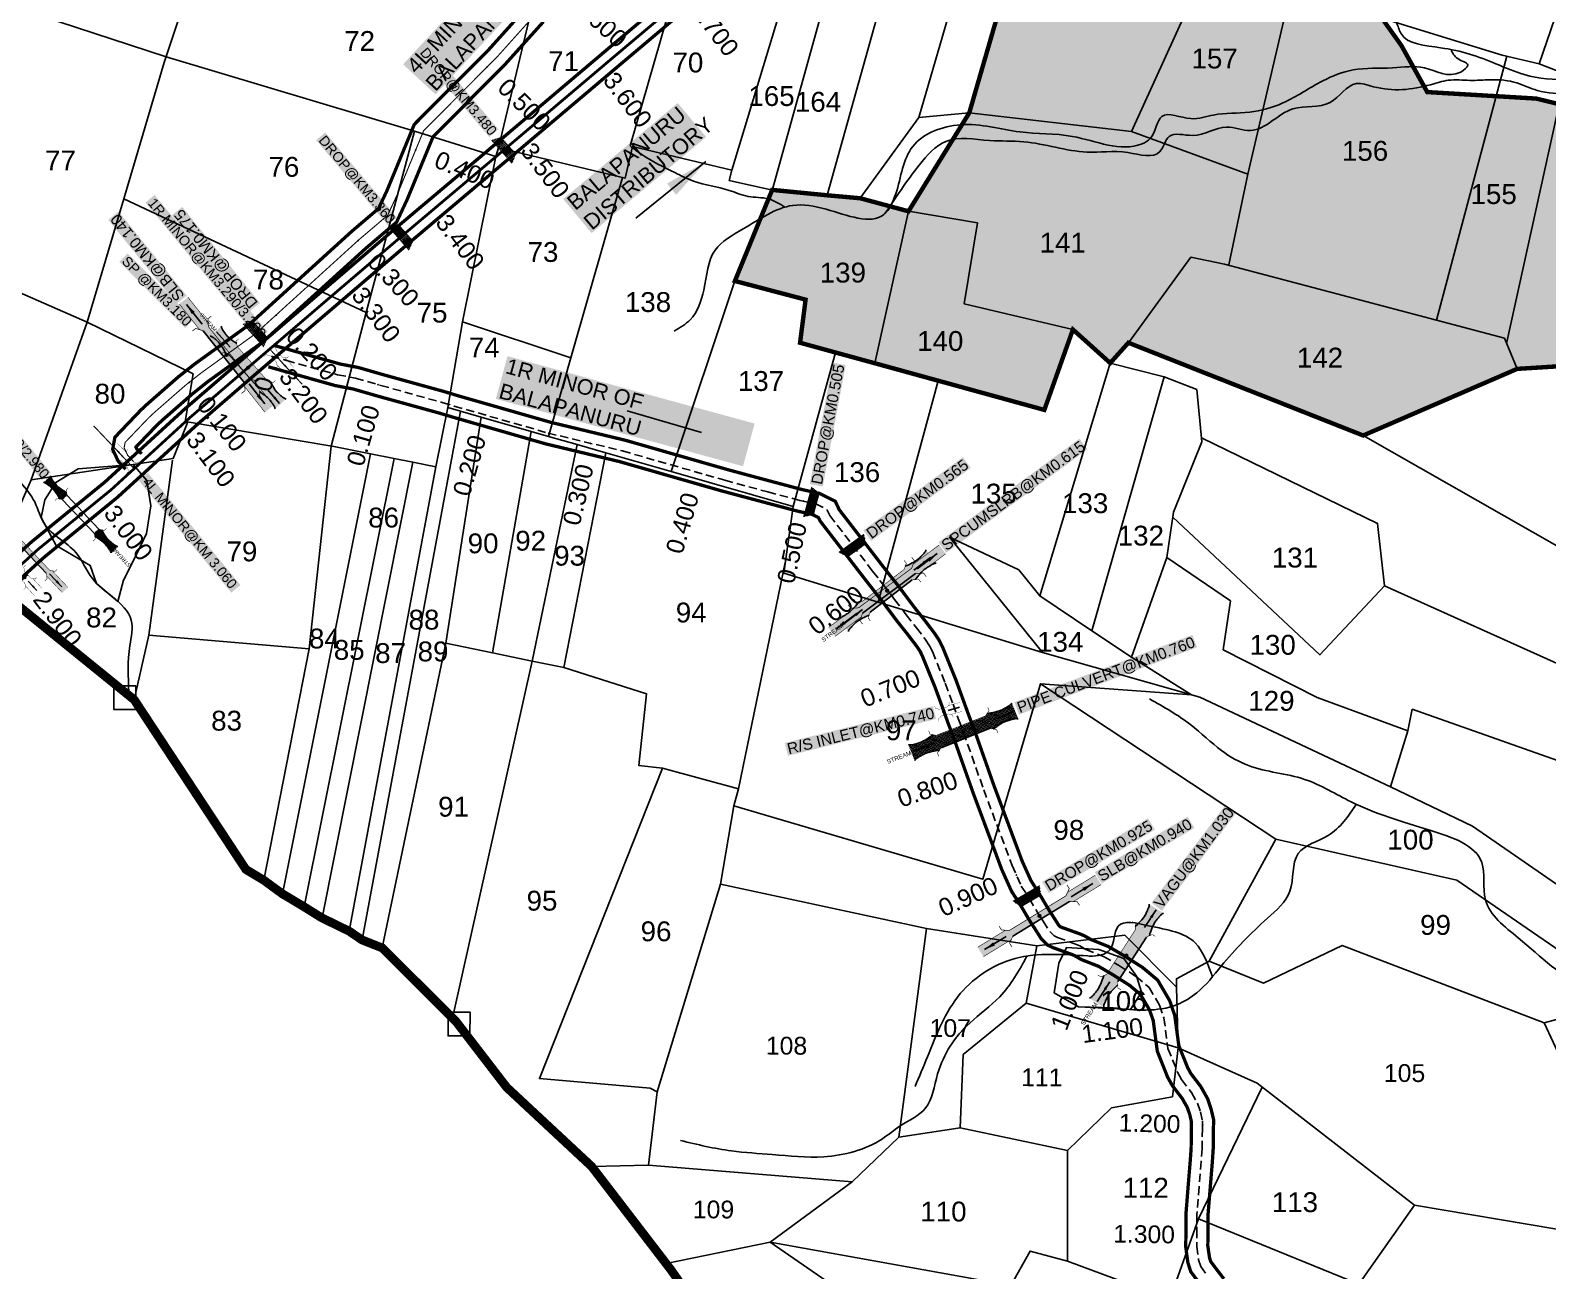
# Model space of a CAD drawing. Header units: inches. Extents: x 191726 to 254104, y 1600078 to 1621862.
# Drawn here: x 192415 to 193791, y 1612340 to 1613465 of the extents above; entities that cross this region are included whole.
import ezdxf
from ezdxf.enums import TextEntityAlignment as Align

# ---------------------------------------------------------------- set-up
doc = ezdxf.new("R2010")
doc.units = ezdxf.units.IN
doc.header["$LTSCALE"] = 15
doc.header["$MEASUREMENT"] = 0
doc.linetypes.add('ACAD_ISO02W100', pattern=[15, 12, -3])
doc.linetypes.add('HIDDEN2', pattern=[0.1875, 0.125, -0.0625])
for name, color, linetype in [('BOUNDRY STONES', 240, 'Continuous'), ('CANAL1', 7, 'Continuous'), ('CS', 134, 'Continuous'), ('CSMark', 72, 'Continuous'), ('PAPER SIZE', 5, 'Continuous'), ('PLOTS', 7, 'Continuous'), ('PLOTS NO', 7, 'Continuous'), ('STREAMS', 4, 'Continuous'), ('STRUCTURE', 5, 'Continuous'), ('text2', 7, 'Continuous'), ('VILLAGE BOUNDAY', 5, 'Continuous'), ('WUA-7', 3, 'Continuous')]:
    doc.layers.add(name, color=color, linetype=linetype)
doc.styles.get("Standard").update_dxf_attribs({"font": 'arial.ttf'})
doc.dimstyles.get("Standard").update_dxf_attribs({"dimtxt": 0.18, "dimasz": 0.18, "dimexe": 0.18, "dimexo": 0.0625, "dimgap": 0.09, "dimtad": 0, "dimtih": 1, "dimtoh": 1, "dimdec": 4, "dimzin": 0, "dimdsep": 46, "dimtxsty": 'Standard', "dimcen": 0.09, "dimadec": 0, "dimazin": 0, "dimtfac": 1, "dimtdec": 4, "dimtofl": 0, "dimtmove": 0, "dimatfit": 3, "dimfxl": 1, "dimtolj": 1, "dimtzin": 0, "dimarcsym": 0})

# ---------------------------------------------------------------- blocks, each defined once
blk = doc.blocks.new('DROP')
h = blk.add_hatch()
h.set_pattern_fill('ANSI31', color=1, scale=10, angle=45)
h.set_pattern_definition([(90, (-324.4107, -25.7687), (-1.25, 0), [])])
h.paths.add_polyline_path([(-9.9, -4.3), (-13.8, 4.1), (13.8, 4.1), (10.2, -4.3)])
at = {"layer": 'STRUCTURE', "color": 5, "const_width": 0.49}
blk.add_lwpolyline([(-9.9, -4.3), (-13.8, 4.1), (13.8, 4.1), (10.2, -4.3), (-9.9, -4.3)], dxfattribs=at)
at = {"layer": 'STRUCTURE', "color": 5}
blk.add_circle((0, 0), 1.33, dxfattribs=at)
blk = doc.blocks.new('OT')
at = {"layer": 'STRUCTURE', "color": 190}
for points, const_width in [([(769775.2, 1706601.8), (769775.2, 1706597.8), (769769.2, 1706593.8), (769761.8, 1706593.8), (769754.4, 1706593.8), (769748.4, 1706597.8), (769748.4, 1706601.8)], 0.5), ([(769751.4, 1706595.8), (769729.4, 1706595.8)], 0.5), ([(769751.4, 1706579), (769729.4, 1706579)], 0.5), ([(769748.4, 1706573), (769748.4, 1706577), (769754.4, 1706581), (769761.8, 1706581), (769761.8, 1706581), (769761.8, 1706581), (769769.2, 1706581), (769775.2, 1706577), (769775.2, 1706573)], 0.5), ([(769761.8, 1706593.8), (769761.8, 1706581)], 2.5)]:
    blk.add_lwpolyline(points, dxfattribs=dict(at, const_width=const_width))
at = {"layer": 'STRUCTURE', "color": 0}
blk.add_circle((769761.8, 1706587.4), 1.87, dxfattribs=at)
blk.add_leader([(769732.6, 1706587.4), (769753.8, 1706587.4)], dimstyle='Standard', override={"dimasz": 10, "dimgap": 0.09, "dimtad": 0}, dxfattribs=at)
blk = doc.blocks.new('SLB')
at = {"layer": 'STRUCTURE'}
h = blk.add_hatch(dxfattribs=at)
h.set_pattern_fill('DOTS', color=6, scale=20, angle=320.3722, style=0)
h.set_pattern_definition([(320.372247934, (-159.4327, -72.9564), (1.2786241598, 0.5641323054), [0, -1.25])])
h.paths.add_polyline_path([(769699.5, 1706871.1), (769699.5, 1706861.1), (769729.1, 1706861.1), (769732.1, 1706863.1), (769792.1, 1706863.1), (769795.1, 1706861.1), (769824.7, 1706861.1), (769824.7, 1706871.1), (769795.1, 1706871.1), (769792.1, 1706869.1), (769732.1, 1706869.1), (769729.1, 1706871.1)])
at = {"layer": 'STRUCTURE', "color": 6, "linetype": 'ACAD_ISO02W100', "ltscale": 0.5, "const_width": 0.5}
for points in [[(769699.5, 1706871.1), (769729.1, 1706871.1)], [(769795.1, 1706871.1), (769824.7, 1706871.1)], [(769699.5, 1706861.1), (769729.1, 1706861.1)], [(769795.1, 1706861.1), (769824.7, 1706861.1)]]:
    blk.add_lwpolyline(points, dxfattribs=at)
at = {"layer": 'STRUCTURE', "color": 6, "const_width": 0.628}
for points in [[(769726.1, 1706877.1), (769726.1, 1706873.1), (769732.1, 1706869.1), (769792.1, 1706869.1), (769798.1, 1706873.1), (769798.1, 1706877.1)], [(769726.1, 1706855.1), (769726.1, 1706859.1), (769732.1, 1706863.1), (769792.1, 1706863.1), (769798.1, 1706859.1), (769798.1, 1706855.1)]]:
    blk.add_lwpolyline(points, dxfattribs=at)
at = {"layer": 'STRUCTURE', "color": 6}
blk.add_lwpolyline([(769732.1, 1706863.1), (769792.1, 1706863.1)], dxfattribs=at)
blk.add_lwpolyline([(769732.1, 1706863.1), (769792.1, 1706863.1)], dxfattribs=at)
at = {"layer": 'STRUCTURE', "color": 0}
blk.add_circle((769762.1, 1706866.1), 1.24, dxfattribs=at)
for points in [[(769703.8, 1706866), (769726.7, 1706866)], [(769818.6, 1706865.8), (769795.7, 1706865.8)]]:
    blk.add_leader(points, dimstyle='Standard', override={"dimasz": 10, "dimgap": 0.09, "dimtad": 0}, dxfattribs=at)
blk = doc.blocks.new('UT')
at = {"layer": 'STRUCTURE'}
h = blk.add_hatch(dxfattribs=at)
h.set_pattern_fill('DASH', color=150, scale=8, angle=-39.6278, style=0)
h.set_pattern_definition([(320.372247933, (-4370.464, -6260.8811), (1.40800153113, 0.132407282), [1, -1])])
h.paths.add_polyline_path([(765163, 1700681.9), (765165.6, 1700680.6), (765167.2, 1700680.3), (765169.1, 1700680), (765172.4, 1700679.6), (765176.4, 1700679.3), (765179.5, 1700679.5), (765183.1, 1700679.9), (765187.7, 1700680.9), (765188.9, 1700681.2), (765193.1, 1700682.2), (765196.1, 1700680.2), (765196.1, 1700672.2), (765193.1, 1700670.2), (765190.5, 1700670.8), (765188.1, 1700671.3), (765185.5, 1700671.8), (765183.6, 1700672.1), (765181, 1700672.5), (765180.3, 1700672.5), (765178.5, 1700672.6), (765176.7, 1700672.6), (765174.6, 1700672.5), (765172.5, 1700672.3), (765170.4, 1700672), (765168.5, 1700671.7), (765166.1, 1700671.2), (765165, 1700670.8), (765163, 1700669.7)])
h.paths.add_polyline_path([(765259.1, 1700682.2), (765256.1, 1700680.2), (765256.1, 1700672.2), (765259.1, 1700670.2), (765261.9, 1700671), (765264.4, 1700671.6), (765266.4, 1700672), (765269.1, 1700672.5), (765272.7, 1700673), (765276.1, 1700673.1), (765278.6, 1700672.9), (765281.2, 1700672.7), (765283.9, 1700672.3), (765286.4, 1700671.9), (765288, 1700671.3), (765289.2, 1700670.6), (765289.1, 1700682.7), (765287.6, 1700681.8), (765285.7, 1700681.2), (765283, 1700680.7), (765281.2, 1700680.4), (765276.7, 1700679.9), (765272.7, 1700679.9), (765268.7, 1700680.3), (765264.8, 1700681), (765261.2, 1700681.7)])
at = {"layer": 'STRUCTURE', "color": 150, "const_width": 0.628}
for points in [[(765190.1, 1700688.2), (765190.1, 1700684.2), (765196.1, 1700680.2), (765256.1, 1700680.2), (765262.1, 1700684.2), (765262.1, 1700688.2)], [(765190.1, 1700664.2), (765190.1, 1700668.2), (765196.1, 1700672.2), (765256.1, 1700672.2), (765262.1, 1700668.2), (765262.1, 1700664.2)]]:
    blk.add_lwpolyline(points, dxfattribs=at)
at = {"layer": 'STRUCTURE', "color": 150}
for points in [[(765196.1, 1700680.2), (765256.1, 1700680.2)], [(765196.1, 1700672.2), (765256.1, 1700672.2)], [(765196.1, 1700672.2), (765256.1, 1700672.2)]]:
    blk.add_lwpolyline(points, dxfattribs=at)
at = {"layer": 'STRUCTURE', "color": 0}
blk.add_circle((765226.1, 1700676.2), 1.89, dxfattribs=at)
at = {"layer": 'STRUCTURE', "color": 150}
for points in [[(765163, 1700681.9), (765164.4, 1700681.1), (765167.9, 1700680.2), (765171.2, 1700679.8), (765176.1, 1700679.4), (765184.7, 1700680.3), (765193.1, 1700682.2)], [(765289.1, 1700682.7), (765287.8, 1700681.9), (765284.3, 1700680.9), (765280.9, 1700680.4), (765276.1, 1700679.8), (765267.4, 1700680.5), (765259.1, 1700682.2)], [(765163, 1700669.7), (765164.3, 1700670.6), (765167.8, 1700671.6), (765171.2, 1700672.1), (765176, 1700672.6), (765184.7, 1700672), (765193.1, 1700670.2)], [(765289.2, 1700670.6), (765287.8, 1700671.4), (765284.2, 1700672.3), (765280.9, 1700672.7), (765276.1, 1700673.1), (765267.4, 1700672.2), (765259.1, 1700670.2)]]:
    blk.add_spline(points, degree=3, dxfattribs=at)
at = {"layer": 'STRUCTURE', "color": 0}
blk.add_text('STREAM', height=5, dxfattribs=at).set_placement((765148.2, 1700675.8), align=Align.MIDDLE_CENTER)
for points in [[(765289.3, 1700676.7), (765265.4, 1700676.4)], [(765190.9, 1700676), (765164.2, 1700675.8)]]:
    blk.add_leader(points, dimstyle='Standard', override={"dimasz": 10, "dimgap": 0.09, "dimtad": 0}, dxfattribs=at)
blk = doc.blocks.new('SP')
at = {"layer": 'STRUCTURE'}
h = blk.add_hatch(dxfattribs=at)
h.set_pattern_fill('DASH', color=256, scale=8, style=0)
edge = h.paths.add_edge_path()
edge.add_spline(control_points=[(769825.7, 1706742.1), (769825.3, 1706741.8), (769823.8, 1706740.8), (769820.9, 1706740.3), (769817, 1706739.7), (769811.4, 1706738.9), (769804, 1706739.7), (769798.4, 1706741), (769795.6, 1706741.6)], knot_values=[0, 0, 0, 0, 1.613557, 5.24513, 8.624976, 13.470124, 22.190216, 30.746377, 30.746377, 30.746377, 30.746377], degree=3, periodic=0)
edge.add_line((769795.6, 1706741.6), (769792.6, 1706739.6))
edge.add_line((769792.6, 1706739.6), (769732.6, 1706739.6))
edge.add_line((769732.6, 1706739.6), (769729.6, 1706741.6))
edge.add_spline(control_points=[(769729.6, 1706741.6), (769726.9, 1706740.9), (769721.3, 1706739.5), (769713.9, 1706738.5), (769708.3, 1706739.1), (769704.4, 1706739.6), (769701.5, 1706740), (769700, 1706741), (769699.5, 1706741.3)], knot_values=[0, 0, 0, 0, 8.556161, 17.276253, 22.121402, 25.501247, 29.13282, 30.746377, 30.746377, 30.746377, 30.746377], degree=3, periodic=0)
edge.add_line((769699.5, 1706741.3), (769699.5, 1706722.1))
edge.add_spline(control_points=[(769699.5, 1706722.1), (769700, 1706722.4), (769701.4, 1706723.4), (769704.3, 1706724), (769708.2, 1706724.5), (769713.8, 1706725.3), (769721.2, 1706724.5), (769726.8, 1706723.3), (769729.6, 1706722.6)], knot_values=[0, 0, 0, 0, 1.613557, 5.24513, 8.624976, 13.470124, 22.190216, 30.746377, 30.746377, 30.746377, 30.746377], degree=3, periodic=0)
edge.add_line((769729.6, 1706722.6), (769732.6, 1706724.6))
edge.add_line((769732.6, 1706724.6), (769792.6, 1706724.6))
edge.add_line((769792.6, 1706724.6), (769795.6, 1706722.6))
edge.add_spline(control_points=[(769795.6, 1706722.6), (769798.4, 1706723.3), (769803.9, 1706724.8), (769811.3, 1706725.8), (769817, 1706725.1), (769820.9, 1706724.7), (769823.8, 1706724.2), (769825.2, 1706723.3), (769825.7, 1706723)], knot_values=[0, 0, 0, 0, 8.556161, 17.276253, 22.121402, 25.501247, 29.13282, 30.746377, 30.746377, 30.746377, 30.746377], degree=3, periodic=0)
edge.add_line((769825.7, 1706723), (769825.7, 1706742.1))
h.paths.add_polyline_path([(769764.2, 1706732.1, -1), (769761.1, 1706732.1, -1)], flags=0)
h.paths.add_polyline_path([(769761.1, 1706732.1, 1), (769764.2, 1706732.1, 1)], flags=16)
at = {"layer": 'STRUCTURE', "const_width": 0.628}
for points in [[(769726.6, 1706747.6), (769726.6, 1706743.6), (769732.6, 1706739.6), (769792.6, 1706739.6), (769798.6, 1706743.6), (769798.6, 1706747.6)], [(769726.6, 1706716.6), (769726.6, 1706720.6), (769732.6, 1706724.6), (769792.6, 1706724.6), (769798.6, 1706720.6), (769798.6, 1706716.6)]]:
    blk.add_lwpolyline(points, dxfattribs=at)
at = {"layer": 'STRUCTURE', "color": 3}
blk.add_lwpolyline([(769732.6, 1706724.6), (769792.6, 1706724.6)], dxfattribs=at)
blk.add_lwpolyline([(769732.6, 1706724.6), (769792.6, 1706724.6)], dxfattribs=at)
at = {"layer": 'STRUCTURE', "color": 0}
blk.add_circle((769762.6, 1706732.1), 1.55, dxfattribs=at)
at = {"layer": 'STRUCTURE'}
for points in [[(769699.5, 1706741.3), (769700.9, 1706740.5), (769704.4, 1706739.6), (769707.8, 1706739.2), (769712.6, 1706738.8), (769721.3, 1706739.7), (769729.6, 1706741.6)], [(769825.7, 1706742.1), (769824.3, 1706741.3), (769820.8, 1706740.3), (769817.5, 1706739.8), (769812.7, 1706739.2), (769804, 1706739.9), (769795.6, 1706741.6)], [(769699.5, 1706722.1), (769700.9, 1706723), (769704.4, 1706724), (769707.7, 1706724.5), (769712.5, 1706725), (769721.2, 1706724.4), (769729.6, 1706722.6)], [(769825.7, 1706723), (769824.3, 1706723.8), (769820.8, 1706724.7), (769817.4, 1706725.1), (769812.6, 1706725.5), (769803.9, 1706724.6), (769795.6, 1706722.6)]]:
    blk.add_spline(points, degree=3, dxfattribs=at)
at = {"layer": 'STRUCTURE', "color": 0}
blk.add_text('STREAM', height=5, dxfattribs=at).set_placement((769684.3, 1706732.1), align=Align.MIDDLE_CENTER)
for points in [[(769727.4, 1706732.1), (769700.8, 1706732.1)], [(769824.4, 1706732.1), (769800.5, 1706732.1)]]:
    blk.add_leader(points, dimstyle='Standard', override={"dimasz": 10, "dimgap": 0.09, "dimtad": 0}, dxfattribs=at)

msp = doc.modelspace()

# ---------------------------------------------------------------- hatches: boundary and pattern name
at = {"layer": 'PLOTS NO', "true_color": 0xf7abae}
h = msp.add_hatch(dxfattribs=at)
h.set_pattern_fill('ANSI31', color=241)
h.set_pattern_definition([(45, (0, 0), (-0.088388347648, 0.088388347648), [])])
h.paths.add_polyline_path([(194317.7, 1612103.9), (194237.6, 1612087.8), (194221.4, 1612349.1), (194207.3, 1612350.6), (194093.4, 1612362.9), (194086.2, 1612387.2), (194018.8, 1612384.1), (194014, 1612406.4), (193974.8, 1612418.3), (194009.5, 1612486), (194011.9, 1612533.8), (193952.3, 1612634.1), (193990.3, 1612671.8), (194006.4, 1612719.6), (193925.2, 1612813.6), (193941, 1612837.1), (193925.1, 1612898.6), (193952.1, 1613053.1), (193880.2, 1613160.8), (193830.3, 1613162.3), (193763.2, 1613158.1), (193623.6, 1613097.7), (193410.7, 1613181.8), (193394.2, 1613163.4), (193360.4, 1613193.8), (193334.5, 1613120.9), (193238.2, 1613147.4), (193180.8, 1613163.2), (193145, 1613173), (193113, 1613181.8), (193118, 1613220.9), (193053.9, 1613237.8), (193087.7, 1613320.4), (193137.6, 1613315.5), (193167.6, 1613312.8), (193211.3, 1613301), (193266.4, 1613390.2), (193315.2, 1613558.5), (193442.5, 1613545.1), (193473.7, 1613658.9), (193475.9, 1613664.5), (193495.7, 1613634.4), (193564.3, 1613550.3), (193624.6, 1613492.3), (193641, 1613475.5), (193658.3, 1613451.2), (193681.7, 1613409.1), (193780.5, 1613403.2), (193861.1, 1613383.6), (193906.7, 1613342.9), (193958.9, 1613299.8), (194040.2, 1613261.3), (194115.8, 1613266.9), (194165.9, 1613215.1), (194179.4, 1613353), (194192, 1613363.9), (194280.3, 1613327.2), (194378.5, 1613339.3), (194422.6, 1613337.6), (194477.8, 1613271.1), (194560.5, 1613231.3), (194638.4, 1613180.1), (194770.9, 1613110.1), (194857.2, 1613073), (194906, 1613053.9), (194968.6, 1612991.4), (195040.5, 1612904.9), (194960.6, 1612830.7), (194822.3, 1612819.3), (194877.4, 1612733.8), (194532.1, 1612621.5), (194486.5, 1612499.8), (194418.3, 1612375.7), (194413.5, 1612367)])

# ---------------------------------------------------------------- linework, layer by layer
at = {"layer": 'BOUNDRY STONES'}
for points in [[(192490.9, 1612870.7), (192510.7, 1612870.6), (192510.6, 1612849.1), (192490.8, 1612849.1)], [(192793.9, 1612574.9), (192813.8, 1612574.8), (192813.7, 1612553.2), (192793.8, 1612553.3)]]:
    msp.add_lwpolyline(points, close=True, dxfattribs=at)
at = {"layer": 'CANAL1', "color": 200, "const_width": 3}
for points in [[(192391.5, 1612978.8), (192416.1, 1613001.2), (192482.3, 1613055.2), (192554.4, 1613121.1), (192608.7, 1613167.9), (192675.8, 1613225.3), (192747.5, 1613286.7), (192827.4, 1613354), (192935.7, 1613445.7), (193037.3, 1613531.3), (193152, 1613629.7), (193182.8, 1613654.4), (193193.9, 1613664.3), (193206.7, 1613678.1), (193225.2, 1613700.9), (193246.9, 1613729), (193286.6, 1613780.6), (193349, 1613860.9), (193437.5, 1613970.4), (193508.2, 1614064.5), (193574.2, 1614150.8), (193644.4, 1614239.3), (193744.9, 1614369.7), (193780.7, 1614415.1)], [(192403.2, 1612965.2), (192427.8, 1612987.5), (192494, 1613041.6), (192566.3, 1613107.6), (192620.4, 1613154.3), (192687.5, 1613211.6), (192759.2, 1613272.9), (192839, 1613340.3), (192947.3, 1613431.9), (193048.9, 1613517.6), (193163.5, 1613615.9), (193194.4, 1613640.7), (193206.5, 1613651.4), (193220.3, 1613666.3), (193239.3, 1613689.7), (193261.2, 1613718.1), (193300.8, 1613769.5), (193363.2, 1613849.7), (193451.7, 1613959.3), (193522.6, 1614053.6), (193588.4, 1614139.7), (193658.6, 1614228.3), (193759.1, 1614358.6), (193795, 1614404.1)], [(192865.5, 1613486.3), (192831.1, 1613448), (192763.2, 1613379.8), (192738.4, 1613319.7), (192730.8, 1613303.5), (192706.5, 1613282.8), (192612.7, 1613197.6), (192563.8, 1613162.3), (192549.3, 1613150.9), (192521.1, 1613126.2), (192515.3, 1613120.8), (192491.7, 1613096.1), (192489.7, 1613085.1), (192494.9, 1613074.1), (192501.5, 1613067.2)], [(192880.3, 1613472.9), (192845.6, 1613434.3), (192780.2, 1613368.5), (192756.7, 1613311.6), (192747.1, 1613291.1), (192719.7, 1613267.8), (192625.3, 1613182.1), (192575.8, 1613146.4), (192562.1, 1613135.5), (192534.5, 1613111.4), (192529.4, 1613106.6), (192510.8, 1613087.2), (192511.6, 1613085.6), (192515.9, 1613081.1)], [(192636.3, 1613179.3), (192650.2, 1613175.4), (192696, 1613162.5), (192712.3, 1613159.4), (192735.5, 1613152.7), (192791.2, 1613137.3), (192802.3, 1613133.9), (192887.1, 1613109.6), (192954.5, 1613093.4), (193047.5, 1613066.7), (193086.5, 1613056.2), (193115.1, 1613048.6), (193130.7, 1613045.2), (193144.9, 1613038.1), (193148.5, 1613030.4), (193186.4, 1612981.3), (193196.9, 1612967.8), (193203.1, 1612960.1), (193206.8, 1612955), (193217, 1612941.4), (193226.4, 1612929.6), (193234.5, 1612918.9), (193239.1, 1612912.1), (193242.2, 1612905.9), (193254.1, 1612876.6), (193261.1, 1612857.4), (193266.3, 1612843.1), (193270.6, 1612831.9), (193288.9, 1612780), (193314.4, 1612711.7), (193322.4, 1612694), (193329.5, 1612682.9), (193339.1, 1612666.7), (193341.7, 1612662.8), (193347.3, 1612654), (193349.1, 1612652.2), (193350.2, 1612651.7), (193367.2, 1612645.6), (193371.1, 1612643.9), (193376.6, 1612640.7), (193392.6, 1612634.3), (193407, 1612625.9), (193423.6, 1612615.3), (193437.2, 1612603.9), (193448.1, 1612585.3), (193452.7, 1612572), (193456.4, 1612544.5), (193464.4, 1612524.6), (193467.3, 1612519.2), (193476.3, 1612507.4), (193482.5, 1612496.4), (193485.6, 1612487.2), (193488, 1612477.3), (193487.8, 1612469.2), (193487.6, 1612450.9), (193486.8, 1612438.8), (193484.9, 1612415.6), (193482.9, 1612391.1), (193482.9, 1612377.3), (193482.7, 1612363.1), (193484.2, 1612352.4), (193485.3, 1612348.8), (193490.1, 1612342.3), (193497.3, 1612333)], [(192630.9, 1613160), (192644.8, 1613156.1), (192691.4, 1613143), (192707.6, 1613139.9), (192730.1, 1613133.4), (192785.6, 1613118.1), (192796.6, 1613114.8), (192882, 1613090.2), (192949.4, 1613074), (193042.1, 1613047.4), (193081.4, 1613036.9), (193110.4, 1613029.2), (193124, 1613026.2), (193129.7, 1613023.3), (193131.3, 1613020), (193170.6, 1612969), (193181.2, 1612955.4), (193187.1, 1612948), (193190.7, 1612943.1), (193201.2, 1612929.1), (193210.6, 1612917.3), (193218.3, 1612907.2), (193221.8, 1612902.1), (193223.9, 1612897.7), (193235.4, 1612869.4), (193242.3, 1612850.6), (193247.5, 1612836.1), (193251.8, 1612824.9), (193270.1, 1612773.1), (193295.9, 1612704.1), (193304.7, 1612684.5), (193312.5, 1612672.4), (193322.2, 1612656.1), (193325, 1612651.9), (193331.6, 1612641.5), (193337.5, 1612635.6), (193342.6, 1612633.2), (193359.8, 1612627), (193362, 1612626), (193367.8, 1612622.6), (193383.8, 1612616.3), (193396.5, 1612608.8), (193411.7, 1612599.2), (193421.7, 1612590.8), (193429.8, 1612576.9), (193433.2, 1612567.3), (193436.9, 1612539.4), (193446.2, 1612516), (193450.5, 1612508.3), (193459.6, 1612496.4), (193464.2, 1612488.2), (193466.4, 1612481.7), (193467.9, 1612475.2), (193467.8, 1612469.5), (193467.6, 1612451.6), (193466.8, 1612440.2), (193464.9, 1612417.2), (193462.9, 1612391.9), (193462.9, 1612377.5), (193462.7, 1612361.9), (193464.6, 1612347.9), (193467.2, 1612339.6), (193474.2, 1612330.2)]]:
    msp.add_lwpolyline(points, dxfattribs=at)
at = {"layer": 'CANAL1', "color": 3, "linetype": 'HIDDEN2', "ltscale": 8, "true_color": 0x00ff00, "const_width": 2.5}
msp.add_lwpolyline([(192397.3, 1612972), (192416.5, 1612989.4), (192422, 1612994.4), (192488.2, 1613048.4), (192560.3, 1613114.4), (192614.6, 1613161.1), (192681.6, 1613218.5), (192753.4, 1613279.8), (192833.2, 1613347.1), (192941.5, 1613438.8), (193043.1, 1613524.4)], dxfattribs=at)
at = {"layer": 'CANAL1', "color": 1, "linetype": 'HIDDEN2', "ltscale": 4, "const_width": 1}
for points in [[(192872.9, 1613479.6), (192838.4, 1613441.1), (192771.7, 1613374.1), (192747.5, 1613315.6), (192739, 1613297.3), (192713.1, 1613275.3), (192619, 1613189.8), (192569.8, 1613154.3), (192555.7, 1613143.2), (192527.8, 1613118.8), (192522.3, 1613113.7), (192501, 1613091.4), (192500.1, 1613086.5), (192503.3, 1613079.8), (192508.7, 1613074.1)], [(192632.1, 1613176.1), (192661.6, 1613144.1)]]:
    msp.add_lwpolyline(points, dxfattribs=at)
at = {"layer": 'CANAL1', "color": 1, "linetype": 'HIDDEN2', "ltscale": 4}
msp.add_lwpolyline([(192633.6, 1613169.6), (192647.5, 1613165.7), (192693.7, 1613152.8), (192710, 1613149.6), (192732.8, 1613143.1), (192788.4, 1613127.7), (192799.4, 1613124.4), (192884.5, 1613099.9), (192952, 1613083.7), (193044.8, 1613057.1), (193083.9, 1613046.5), (193112.7, 1613038.9), (193127.3, 1613035.7), (193137.3, 1613030.7), (193139.9, 1613025.2), (193178.5, 1612975.1), (193189.1, 1612961.6), (193195.1, 1612954.1), (193198.7, 1612949.1), (193209.1, 1612935.2), (193218.5, 1612923.4), (193226.4, 1612913.1), (193230.5, 1612907.1), (193233.1, 1612901.8), (193244.7, 1612873), (193251.7, 1612854), (193256.9, 1612839.6), (193261.2, 1612828.4), (193279.5, 1612776.5), (193305.2, 1612707.9), (193313.6, 1612689.2), (193321, 1612677.7), (193330.6, 1612661.4), (193333.3, 1612657.3), (193339.4, 1612647.8), (193343.3, 1612643.9), (193346.4, 1612642.5), (193363.5, 1612636.3), (193366.6, 1612635), (193372.2, 1612631.6), (193388.2, 1612625.3), (193401.8, 1612617.4), (193417.6, 1612607.2), (193429.4, 1612597.3), (193439, 1612581.1), (193442.9, 1612569.6), (193446.6, 1612542), (193455.3, 1612520.3), (193458.9, 1612513.7), (193467.9, 1612501.9), (193473.3, 1612492.3), (193476, 1612484.4), (193477.9, 1612476.3), (193477.8, 1612469.3), (193477.6, 1612451.3), (193476.8, 1612439.5), (193474.9, 1612416.4), (193472.9, 1612391.5), (193472.9, 1612377.4), (193472.7, 1612362.5), (193474.4, 1612350.2), (193476.3, 1612344.2), (193482.1, 1612336.2)], dxfattribs=at)
at = {"layer": 'CANAL1', "color": 1, "linetype": 'HIDDEN2', "ltscale": 4, "const_width": 1, "elevation": 89}
msp.add_lwpolyline([(192508, 1613069), (192472.5, 1613106.4)], dxfattribs=at)
at = {"layer": 'CS'}
for p in [(192828.9, 1613431.6), (192764.5, 1613356.7), (192712.1, 1613274.4), (192638.1, 1613207.1), (192559.1, 1613145.9), (192730.2, 1613143.8), (192826.4, 1613116.6), (192922.9, 1613090.7), (193019.4, 1613064.4), (193115.9, 1613038.2), (193183.3, 1612969), (193239.2, 1612886.7), (193273.7, 1612792.9), (193309, 1612699.3), (193375.1, 1612630.5), (193443.6, 1612564.7), (193477.9, 1612472.6), (193472.9, 1612372.8)]:
    msp.add_point(p, dxfattribs=at)
at = {"layer": 'PLOTS'}
for points in [[(192996.2, 1613065), (193053.9, 1613237.8), (193087.6, 1613320), (193136.8, 1613496.4), (193152.4, 1613492), (193216.1, 1613717.4), (193244.2, 1613711.7), (193309.9, 1613692.1), (193353.5, 1613690.6), (193421.6, 1613676.1), (193475.9, 1613664.5), (193693, 1613608.1), (193751.2, 1613585.4), (193805.9, 1613535.8), (193811.5, 1613517.8), (193863, 1613502.4), (193901.1, 1613491.1), (194076.7, 1613420.9), (194181.3, 1613380.3), (194192.5, 1613373.9), (194281.1, 1613334.6), (194379.5, 1613346.1), (194425.6, 1613344.5), (194424.3, 1613392.6)], [(192376, 1612966.1), (192415.9, 1613057.5), (192466.7, 1613200.4), (192499.9, 1613312.3), (192536.5, 1613435.9), (192580.3, 1613567.7), (192591, 1613564), (192638.4, 1613688.9)], [(193167.6, 1613312.8), (193220.8, 1613386.1), (193309.9, 1613692.1)], [(193353.5, 1613690.6), (193315.2, 1613558.5), (193266.4, 1613390.2), (193220.8, 1613386.1)], [(193315.2, 1613558.5), (193442.5, 1613545.1), (193483.6, 1613527.4), (193558, 1613501.8), (193749.5, 1613442.7), (193783.3, 1613434.6), (193807.3, 1613425.2), (193753.6, 1613181.2)], [(192958.9, 1613360.3), (193008.3, 1613531.7)], [(193518.9, 1613334.6), (193413.6, 1613373.5), (193483.6, 1613527.4)], [(193811.5, 1613517.8), (193783.3, 1613434.6)], [(193101.8, 1613506), (193051, 1613338.2)], [(193558, 1613501.8), (193518.9, 1613334.6), (193501.8, 1613252.4)], [(192408.1, 1613483.8), (192538.2, 1613441.1), (192763.3, 1613373.8), (192837, 1613350.7), (192839.5, 1613358.5), (192954.3, 1613331), (192961.2, 1613359.7), (193051, 1613338.2), (193048.8, 1613328.9), (193090.8, 1613319.7)], [(193184.4, 1613483.1), (193137.6, 1613315.5)], [(192867.1, 1613473.8), (192839.5, 1613358.5)], [(193690.2, 1613202.2), (193753.7, 1613441.7)], [(193266.4, 1613390.2), (193413.6, 1613373.5)], [(192763.3, 1613373.8), (192719.7, 1613209.1), (192687.7, 1613088), (192667.8, 1612904.2), (192626.8, 1612694.4)], [(192837, 1613350.7), (192807, 1613200.9), (192793.5, 1613123)], [(192884.8, 1613096.9), (192905.2, 1613168.2), (192952, 1613331.5)], [(192719.7, 1613209.1), (192499.9, 1613312.3)], [(193087.6, 1613320), (193137.6, 1613315.5), (193167.6, 1613312.8), (193194.8, 1613305.4), (193211.3, 1613301), (193274, 1613290.4), (193261.7, 1613217.1), (193360.4, 1613193.8), (193394.2, 1613163.4), (193410.7, 1613181.8), (193467.4, 1613259.5), (193497.7, 1613253.2), (193690.2, 1613202.2), (193751.7, 1613185.9), (193763.2, 1613158.1), (193830.3, 1613162.3), (193880.2, 1613160.8), (193921.8, 1613241.9), (194012, 1613221.7), (193998.4, 1613128.5), (194149.9, 1613082.8)], [(193211.3, 1613301), (193180.8, 1613163.2)], [(193874.9, 1612638.2), (193722.7, 1612743.4), (193648.5, 1612779), (193475.5, 1612860.5), (193332.7, 1612900.9), (193183.9, 1612946.5), (193098.2, 1612972.8), (193106.6, 1613033.4), (192996.2, 1613065), (192937, 1613081.9), (192910.8, 1613089.4), (192884.8, 1613096.9), (192869.2, 1613101.3), (192823.8, 1613114.3), (192805, 1613119.7), (192793.5, 1613123), (192782.8, 1613069.2), (192761.8, 1613073.4), (192744.9, 1613076.8), (192723.4, 1613081), (192690.2, 1613087.6), (192555.4, 1613110.4), (192562.7, 1613153.6), (192466.7, 1613200.4), (192331.3, 1613259.8)], [(193106.6, 1613033.4), (193145, 1613173), (193113, 1613181.8), (193118, 1613220.9), (193053.9, 1613237.8)], [(192905.2, 1613168.2), (192807, 1613200.9)], [(193145, 1613173), (193180.8, 1613163.2), (193238.2, 1613147.4), (193334.5, 1613120.9), (193360.4, 1613193.8)], [(193410.7, 1613181.8), (193623.6, 1613097.7), (193829.4, 1612980.5), (193925.1, 1612898.6), (193941, 1612837.1), (194012.8, 1612829), (194024, 1612781.8), (194056.6, 1612773.9), (194100, 1612768.2), (194148.2, 1612807.6)], [(193445.5, 1612987), (193451.6, 1613028.1), (193477.4, 1613091.9), (193472.7, 1613139.3), (193443, 1613150.9), (193394.2, 1613163.4), (193330.4, 1612952.2)], [(193238.2, 1613147.4), (193183.9, 1612946.5)], [(193377.7, 1612920.6), (193443, 1613150.9)], [(193763.2, 1613158.1), (193623.6, 1613097.7)], [(192805, 1613119.7), (192715.8, 1612640.3)], [(192557.8, 1613110), (192544.6, 1613076.9), (192415.9, 1613057.5)], [(192734.2, 1612633), (192791.8, 1612909.5), (192823.8, 1613114.3)], [(192869.2, 1613101.3), (192834.2, 1612900.6)], [(193451, 1613023.7), (193584.3, 1612898.8), (193642.9, 1612961.3), (193636.6, 1613018), (193477, 1613095.6)], [(192723.4, 1613081), (192643.6, 1612682.1)], [(192663.2, 1612670.4), (192744.9, 1613076.8)], [(192870.2, 1612893.2), (192910.8, 1613089.4)], [(192937, 1613081.9), (192898.9, 1612887.2)], [(192544, 1613075.3), (192522.4, 1612916.5), (192509.3, 1612858)], [(192761.8, 1613073.4), (192679.7, 1612660.2)], [(192704.2, 1612648.2), (192782.8, 1613069.2)], [(193332.7, 1612900.9), (193248.4, 1613005.4), (193311.3, 1612975.8), (193330.4, 1612952.2), (193377.7, 1612920.6), (193413.6, 1612896.7), (193467.9, 1612862.6)], [(193057.1, 1612777.4), (193099.5, 1612982.6)], [(193664.2, 1612830), (193582, 1612860.2), (193496.6, 1612903.4), (193503.3, 1612947.7), (193445.5, 1612987), (193413.6, 1612896.7)], [(193642.9, 1612961.3), (193808.4, 1612887), (193857.7, 1612829.7), (193925.2, 1612813.6), (194006.4, 1612719.6), (193990.3, 1612671.8)], [(192522.4, 1612916.5), (192667.8, 1612904.2)], [(192791.8, 1612909.5), (192834.2, 1612900.6), (192870.2, 1612893.2), (192898.9, 1612887.2), (192973.7, 1612863.5), (192966.7, 1612798.5), (192988.4, 1612796.1), (193057.1, 1612777.4), (193052.9, 1612761.9), (193278.7, 1612695.3), (193331, 1612872.4), (193467.9, 1612862.6)], [(192870.2, 1612893.1), (192797.9, 1612569.5)], [(193331, 1612872.4), (193544.3, 1612731.8), (193708.6, 1612694.6), (193866, 1612586.2), (193911.4, 1612568.1), (193952.3, 1612634.1), (194011.9, 1612533.8), (194009.5, 1612486), (193974.8, 1612418.3), (194014, 1612406.4), (194018.8, 1612384.1), (194086.2, 1612387.2), (194093.4, 1612362.9), (194207.3, 1612350.6)], [(194129.4, 1612624.8), (193982.4, 1612674.4), (193830.7, 1612792.1), (193668.1, 1612849.5), (193664.2, 1612830), (193648.5, 1612779)], [(192988.4, 1612796.1), (192876.7, 1612514.6), (192977.1, 1612505.8)], [(192975.7, 1612436.2), (192983.4, 1612502.7), (193040.9, 1612691), (193052.9, 1612761.9)], [(193544.3, 1612731.8), (193484, 1612620.9)], [(193040.9, 1612691), (193227.5, 1612650.8), (193327.8, 1612635), (193407.5, 1612644.5), (193454.4, 1612597.6), (193455.7, 1612542.4), (193318.1, 1612582.9), (193327.8, 1612635)], [(193202.5, 1612461.6), (193227.5, 1612650.8)], [(193454.4, 1612597.6), (193454.2, 1612605.1), (193484, 1612620.9), (193533.3, 1612601.2), (193604.4, 1612635.4), (193787.6, 1612565.1), (193866, 1612586.2)], [(193318.1, 1612582.9), (193260.9, 1612536.4), (193258.2, 1612470)], [(193787.6, 1612565.1), (193820.4, 1612494.9), (193799.1, 1612377.9)], [(192924.1, 1612434.8), (192975.7, 1612436.2), (193160.1, 1612420.9), (193202.5, 1612461.6), (193258.2, 1612470), (193355.4, 1612449.5), (193395.4, 1612488.2), (193450.6, 1612498.1), (193455.7, 1612542.4), (193527.6, 1612510.3), (193670.1, 1612399.8), (193799.1, 1612377.9), (193833.4, 1612372.1), (193828.5, 1612342.9), (193957.9, 1612353.9), (193974.8, 1612418.3)], [(192983.4, 1612502.7), (192977.1, 1612505.8)], [(193474.2, 1612387.4), (193532.1, 1612506.8)], [(193355.4, 1612449.5), (193355.6, 1612348.9)], [(193160.1, 1612420.9), (193085.8, 1612366.2), (192991.5, 1612346.9)], [(193670.1, 1612399.8), (193619.6, 1612328.1), (193474.2, 1612387.4), (193448.3, 1612314.7)], [(193085.8, 1612366.2), (193226.3, 1612269.2), (193282.9, 1612196.3), (193342.6, 1612161.8), (193410.5, 1612146.4), (193391.8, 1612078.3), (193510.8, 1611992), (193743.5, 1611977.7), (193765.1, 1612028.6), (193757, 1612111), (193640, 1612130.2), (193623.6, 1612087), (193509.6, 1611992.9)], [(193085.8, 1612366.2), (193304.1, 1612326.8), (193321.5, 1612358.2), (193355.6, 1612348.9), (193448.3, 1612314.7), (193574.2, 1612227.2), (193550.7, 1612172.3)]]:
    msp.add_lwpolyline(points, dxfattribs=at)
at = {"layer": 'STREAMS'}
for points in [[(192494.4, 1612947.3), (192499.4, 1612966.6), (192511.5, 1612990.4), (192520.4, 1613008.9), (192524.3, 1613034), (192520.6, 1613056.9), (192508.2, 1613071.4), (192458.5, 1613067.4), (192438.1, 1613055.2), (192428.3, 1613039.3), (192424.8, 1613023.3), (192438.4, 1612998), (192469.4, 1612979.9), (192475.1, 1612963.6), (192494.4, 1612947.3)], [(193396.8, 1612578.7), (193365.4, 1612579.6), (193343.4, 1612592.2), (193347.6, 1612619.3), (193354.5, 1612633.3), (193384, 1612631.6), (193406.6, 1612623.6), (193418, 1612607.3), (193422.7, 1612592.8), (193412.6, 1612577.2), (193365.4, 1612579.6)]]:
    msp.add_lwpolyline(points, dxfattribs=at)
for points in [[(193499, 1613658.5), (193496.3, 1613647.7), (193505.7, 1613637.5), (193514.3, 1613620.6), (193533.3, 1613611), (193544.3, 1613588.3), (193565.3, 1613572.7), (193578.3, 1613562.9), (193590.2, 1613539.3), (193605.4, 1613528.2), (193634.8, 1613494.2), (193653.7, 1613472.2), (193657.7, 1613462.5), (193693.8, 1613449.3), (193744, 1613434.8), (193769.7, 1613424.9), (193810.2, 1613420.1), (193850.8, 1613417.2), (193893.9, 1613398.1), (193917.9, 1613370.4), (193937.5, 1613353.6), (193973.4, 1613327.5), (193990.3, 1613307.7), (194029.3, 1613289.3), (194083.9, 1613296.6), (194107.6, 1613302.2), (194136.9, 1613282.7), (194153.8, 1613259.7), (194192.6, 1613225.2)], [(193703.3, 1613447.7), (193709.3, 1613439.4), (193718.4, 1613433.6), (193712, 1613427.3), (193679.2, 1613431.1), (193650.3, 1613431.1), (193614.4, 1613429.2), (193587, 1613419.3), (193550.7, 1613399.2), (193520.7, 1613390.9), (193487.9, 1613388.3), (193467.4, 1613385), (193441.1, 1613387.1), (193430.7, 1613367.2), (193423.1, 1613362.2), (193360, 1613368.9), (193312.4, 1613372.9), (193258.4, 1613379.5), (193215.1, 1613359.8), (193199.7, 1613316.7), (193189.1, 1613298.2), (193136.8, 1613302.8), (193106.4, 1613306.3), (193061.4, 1613285), (193036, 1613265.9), (193025.6, 1613229.6), (193013.4, 1613202.7), (192998.8, 1613192.3)], [(193190, 1613299), (193221.1, 1613342.9), (193245.2, 1613364.4), (193284.7, 1613365.2), (193315.8, 1613364.1), (193373.1, 1613354.7), (193410.3, 1613354.2), (193439.3, 1613355.1), (193447.8, 1613368.9), (193468.7, 1613369.8), (193499.8, 1613377.4), (193521.4, 1613374.3), (193559.9, 1613393.8), (193593.7, 1613399.7), (193617.4, 1613416.8), (193632.9, 1613414), (193684.6, 1613415.8), (193700.8, 1613419.8), (193720.4, 1613419.7), (193739, 1613420.3), (193763, 1613417.4), (193781.5, 1613410.6), (193810.5, 1613407.8), (193848, 1613405.2), (193886.4, 1613382.8), (193922.8, 1613352.1), (193945.7, 1613322.3), (193964.9, 1613316.8), (194006, 1613281.2), (194025.9, 1613276.1), (194059.7, 1613283.3), (194093.1, 1613286.8), (194103.6, 1613289.8), (194122.1, 1613276.9), (194149.7, 1613249.8), (194193.7, 1613203.3)], [(192958.9, 1613360.3), (192969.5, 1613352.4), (192999.4, 1613336.1), (193016.3, 1613328.3), (193048.7, 1613320), (193065.9, 1613314.5), (193084.4, 1613312.2), (193099.2, 1613304.8)], [(192504.3, 1612865.3), (192505.3, 1612907.2), (192506.6, 1612930.3), (192490, 1612951.1), (192471.3, 1612967.9), (192456.3, 1612991.5), (192428.1, 1613017.1), (192419, 1613037.4), (192392.8, 1613071.2), (192379, 1613098.8), (192371.1, 1613119.5), (192364.5, 1613146.6), (192355, 1613168.6), (192345.5, 1613185.4), (192346.8, 1613206.5), (192337.7, 1613229.2), (192332.2, 1613246.4), (192337.1, 1613257.3), (192335.9, 1613258.3)], [(193660.8, 1612142), (193687.6, 1612155.6), (193716.3, 1612149.4), (193760.7, 1612175.5), (193792.8, 1612191.4), (193836.6, 1612245.4), (193880.5, 1612303.7), (193893.2, 1612348.4), (193891.2, 1612386.1), (193883.5, 1612483.1), (193892.3, 1612530.2), (193890, 1612566.9), (193828.3, 1612596.6), (193764.2, 1612642.2), (193734.5, 1612676.7), (193731.2, 1612710.5), (193684.8, 1612739.5), (193612.6, 1612765.5), (193570.5, 1612785.9), (193519.7, 1612798.4), (193495.2, 1612812), (193467.2, 1612835.4), (193429.9, 1612858.8)], [(193617.3, 1612763.3), (193591.7, 1612735), (193564.6, 1612718.6), (193557.1, 1612684.4), (193536.8, 1612660), (193494.9, 1612616.5), (193472.8, 1612592.4), (193454.8, 1612581.6), (193396.8, 1612578.7)], [(193486.9, 1612606.8), (193471.2, 1612637.7), (193429, 1612653.2), (193401.4, 1612652.7), (193393.9, 1612631.3), (193375.5, 1612625.3)], [(193318.9, 1612625.8), (193294, 1612588.7), (193266.8, 1612564.9), (193237.7, 1612518.9), (193226.5, 1612487.5), (193203.8, 1612471.6), (193187.6, 1612460), (193134.5, 1612443.7), (193087.8, 1612445.7), (193050.8, 1612449), (193004.7, 1612458.4)], [(193378.1, 1612625.5), (193344.6, 1612627.2), (193311.8, 1612624.5), (193258.3, 1612591.6), (193228.5, 1612534.3), (193217.3, 1612507.3)]]:
    msp.add_spline(points, degree=3, dxfattribs=at)
at = {"layer": 'text2', "color": 2}
for p in [(192934.7, 1613433.1), (192858.2, 1613368.3), (192781.7, 1613303.7), (192705.3, 1613238.7), (192629.2, 1613173.6), (192478.9, 1613040.9)]:
    msp.add_point(p, dxfattribs=at)
at = {"layer": 'text2', "color": 2, "linetype": 'Continuous'}
for p in [(192845.5, 1613357.6, 2), (192752.2, 1613278.8, 1), (192612.6, 1613159.3, 2), (192640, 1613168, 91), (192508, 1613069, 89), (192460.8, 1613026.1, 1), (192416.5, 1612989.4, 2)]:
    msp.add_point(p, dxfattribs=at)
at = {"layer": 'text2', "color": 3}
msp.add_point((192553.3, 1613108), dxfattribs=at)
at = {"layer": 'VILLAGE BOUNDAY', "color": 5, "linetype": 'ACAD_ISO02W100', "ltscale": 0.2, "const_width": 8}
msp.add_lwpolyline([(192376, 1612966.1), (192509.3, 1612858), (192610.5, 1612704.2), (192626.8, 1612694.4), (192643.6, 1612682.1), (192663.2, 1612670.4), (192679, 1612660.5), (192704.2, 1612648.2), (192715.8, 1612640.3), (192734.2, 1612633), (192801, 1612566.4), (192847, 1612506.6), (192924.1, 1612434.8), (192995.8, 1612341.3), (193057.8, 1612252.7)], dxfattribs=at)
at = {"layer": 'WUA-7', "color": 15, "ltscale": 2, "const_width": 4}
for points in [[(193830.3, 1613162.3), (193763.2, 1613158.1), (193623.6, 1613097.7), (193410.7, 1613181.8), (193394.2, 1613163.4), (193360.4, 1613193.8), (193334.5, 1613120.9), (193238.2, 1613147.4), (193180.8, 1613163.2), (193145, 1613173), (193113, 1613181.8), (193118, 1613220.9), (193053.9, 1613237.8), (193087.7, 1613320.4), (193137.6, 1613315.5), (193167.6, 1613312.8), (193211.3, 1613301), (193266.4, 1613390.2), (193315.2, 1613558.5)], [(193641, 1613475.5), (193658.3, 1613451.2), (193681.7, 1613409.1), (193780.5, 1613403.2), (193861.1, 1613383.6)]]:
    msp.add_lwpolyline(points, dxfattribs=at)

# ---------------------------------------------------------------- block references
for p, rotation in [((192620.3, 1613191.1), 131.9109789628121), ((192620.3, 1613191.1), 131.9109789628121), ((193123.7, 1613036.5), 74.855202073962), ((193123.7, 1613036.5), 74.855202073962), ((193161.8, 1612996.8), 35.81634639485225), ((193161.8, 1612996.8), 35.81634639485225), ((193320.1, 1612679.1), 30.38717076630912), ((193320.1, 1612679.1), 30.38717076630912)]:
    msp.add_blockref('DROP', p, dxfattribs=dict(rotation=rotation))
at = {"layer": 'STRUCTURE', "color": 0}
for p, rotation in [((-1623457.3, 1157224.3), 308.3680713995798), ((597549.9, -215271.7, 100), 36.74601306140968), ((428419.9, -244932.7, 100), 31.48719567509719)]:
    msp.add_blockref('SLB', p, dxfattribs=dict(at, rotation=rotation))
for name, p, xscale, yscale, zscale, rotation in [('SP', (-1060251, 1228435, 2), 0.7, 0.7, 0.7, 311.3465765173803), ('OT', (1186589.7, 1946666.2), 0.5599999999999999, 0.5599999999999999, 0.5599999999999999, 132.8258609186911), ('OT', (-797579.7, 1268261.4), 0.5599999999999999, 0.5599999999999999, 0.5599999999999999, 313.4794347009797), ('UT', (1426526.7, 2038746.4, 1), 0.6999999999999998, 0.6999999999999998, 0.6999999999999998, 133.2586412713316), ('SLB', (-1046702.7, 1185804.5, 2), 0.7, 0.7, 0.7, 313.2959881826777), ('SP', (534643.9, 154563.8, 80), 0.8, 0.8, 0.8, 37.45335004565811), ('OT', (1186361.5, 1946465.8, 86), 0.5599999999999999, 0.5599999999999999, 0.5599999999999999, 132.8258609186911), ('SP', (122983.2, 116646.8, 80), 0.8, 0.8, 0.8, 21.58682479171691), ('OT', (334285.1, 2538239.5), 0.4999999999999997, 0.4999999999999997, 0.4999999999999997, 195.611989296563), ('SP', (1008275.2, 355847.1, 80), 0.8, 0.8, 0.8, 57.23454742744194)]:
    msp.add_blockref(name, p, dxfattribs=dict(at, xscale=xscale, yscale=yscale, zscale=zscale, rotation=rotation))
at = {"layer": 'text2', "color": 2, "linetype": 'Continuous'}
for p, rotation in [((192845.5, 1613357.6, 2), 131.4942334663593), ((192752.2, 1613278.8, 1), 131.2704870566877)]:
    msp.add_blockref('DROP', p, dxfattribs=dict(at, rotation=rotation))

# ---------------------------------------------------------------- texts
at = {"layer": 'CSMark', "color": 1}
for s, rotation, p in [('0.600', 317.3617, (192911.3, 1613491.7)), ('3.700', 307.085, (193018.6, 1613489.2)), ('0.500', 315.1554, (192843.1, 1613417.5)), ('3.600', 307.085, (192939.9, 1613424.4)), ('0.400', 337.5575, (192783, 1613349)), ('3.500', 307.085, (192865.1, 1613360.4)), ('3.400', 307.085, (192788, 1613295.5)), ('0.300', 312.2659, (192725.5, 1613259.6)), ('3.300', 307.085, (192711.8, 1613229.6)), ('0.200', 312.2659, (192651.5, 1613192.3)), ('3.200', 307.085, (192646, 1613155.7)), ('0.100', 308.2486, (192571.5, 1613130.2)), ('3.100', 307.085, (192561.9, 1613098.3)), ('3.000', 307.085, (192487.2, 1613031.8)), ('2.900', 307.085, (192423, 1612953.6, 2))]:
    msp.add_text(s, height=16, rotation=rotation, dxfattribs=at).set_placement(p, align=Align.MIDDLE_LEFT)
for s, rotation, p in [('0', 74.3694, (192628.2, 1613150.4)), ('0.100', 73.9702, (192724.6, 1613124.6)), ('0.200', 73.9683, (192820.9, 1613097.4)), ('0.300', 76.4839, (192918.3, 1613071.2)), ('0.400', 73.995, (193013.9, 1613045.1)), ('0.500', 77.6301, (193111.6, 1613018.7)), ('0.600', 38.0045, (193167.6, 1612956.6)), ('0.700', 22.0533, (193220.7, 1612879.2)), ('0.800', 19.4009, (193254.9, 1612786.2)), ('0.900', 24.2277, (193290.8, 1612691.1)), ('1.000', 68.3183, (193367.7, 1612611.9)), ('1.100', 7.5754, (193423.8, 1612562)), ('1.200', 358.4604, (193457.9, 1612473.2)), ('1.300', 359.0977, (193452.9, 1612373.1))]:
    msp.add_text(s, height=16, rotation=rotation, dxfattribs=at).set_placement(p, align=Align.MIDDLE_RIGHT)
at = {"layer": 'PLOTS NO'}
for s, p in [('72', (192713.6, 1613455.4)), ('157', (193488.9, 1613439.5)), ('71', (192898.5, 1613437.1)), ('70', (193011.3, 1613435.9)), ('165', (193087.1, 1613405.5)), ('164', (193129.3, 1613400.3)), ('156', (193625.3, 1613355.8)), ('77', (192442.4, 1613347)), ('76', (192645, 1613341.3)), ('155', (193741.9, 1613316.6)), ('73', (192879.9, 1613264.1)), ('141', (193351.1, 1613272.5)), ('78', (192631, 1613239.1)), ('139', (193151.8, 1613245.4)), ('138', (192975.1, 1613218.7)), ('75', (192779.3, 1613209.1)), ('74', (192826.6, 1613177.5)), ('140', (193240.1, 1613183.4)), ('142', (193584.4, 1613168.3)), ('80', (192487.3, 1613135.6)), ('137', (193077.6, 1613147.1)), ('136', (193164.7, 1613064.5)), ('135', (193288.5, 1613045)), ('133', (193371.5, 1613036.3)), ('86', (192735.4, 1613023.3)), ('90', (192825.6, 1612999.9)), ('92', (192868.7, 1613002.3)), ('132', (193422, 1613006.9)), ('79', (192606.9, 1612992.6)), ('93', (192904, 1612988.7)), ('131', (193561.7, 1612987)), ('82', (192479.6, 1612932.7)), ('88', (192772, 1612930.7)), ('94', (193014.3, 1612937.2)), ('84', (192681.7, 1612913.6)), ('85', (192704.2, 1612903.3)), ('89', (192780.2, 1612901.9)), ('134', (193348.9, 1612910.6)), ('130', (193541.5, 1612907.9)), ('87', (192741.7, 1612900.4)), ('129', (193540.4, 1612857.1)), ('83', (192593, 1612839.1)), ('97', (193204.8, 1612830.4)), ('91', (192798.8, 1612761.1)), ('98', (193356.7, 1612740)), ('100', (193666.5, 1612731.2)), ('95', (192879, 1612675.9)), ('96', (192982.4, 1612648.1)), ('99', (193689.2, 1612653.9)), ('106', (193406.2, 1612584.9)), ('112', (193426.4, 1612415.6)), ('110', (193243, 1612394)), ('113', (193561.7, 1612402.5))]:
    msp.add_text(s, height=18, dxfattribs=at).set_placement(p, align=Align.MIDDLE_CENTER)
for s, p in [('107', (193249.2, 1612560.4)), ('108', (193100.7, 1612544.4)), ('105', (193661.1, 1612519.6)), ('111', (193332.2, 1612515.7)), ('109', (193034.5, 1612395.9))]:
    msp.add_text(s, height=16.12, rotation=359.7324, dxfattribs=at).set_placement(p, align=Align.MIDDLE_CENTER)
at = {"layer": 'STRUCTURE', "color": 5, "attachment_point": 1, "bg_fill": 1, "box_fill_scale": 1.1, "bg_fill_color": 7, "bg_fill_true_color": 16777215, "bg_fill_transparency": 0}
for s, insert, char_height, width, rotation in [('{\\C1;4L MINOR OF BALAPANURU }', (192755, 1613434.3), 14, 210.339, 47.2554), ('\\pi0.52999;DROP@KM3.480', (192774.3, 1613450.9), 9, 98.9, 310.2471), ('{\\C1;BALAPANURU DISTRIBUTORY}', (192900.2, 1613311.9), 14, 132.724, 39.9847), ('\\pi0.52999;DROP@KM3.360', (192682.4, 1613371.2), 9, 98.9, 310.1398), ('\\pi0.77863;1R MINOR@KM3.290/3.200', (192527.6, 1613314.5), 9, 159.1, 309.5787), ('SLB@KM0.140', (192547.6, 1613218.4), 10, 96.041, 128.999), ('DROP@KM0.175', (192614.1, 1613211.8), 10, 109.998, 128.999), ('\\pi0.3274;SP @KM3.180', (192503.4, 1613261.5), 9, 82.84, 314.849), ('{\\C1;1R MINOR OF BALAPANURU }', (192848.7, 1613167.9), 14, 229.476, 344.7514), ('DROP@KM0.505', (193123, 1613054.5, 100), 10, 109.998, 79.2986), ('\\pi0.56376;UT @KM3.000/2.980', (192357.4, 1613155), 9, 117.833, 309.5787), ('SPCUMSLRB@KM0.615', (193239.9, 1613000.8, 100), 10, 156.58, 36.2473), ('DROP@KM0.565', (193171.8, 1613011.6, 100), 10, 109.998, 36.2473), ('\\pi2.53122;4L MINOR@KM 3.060', (192521.4, 1613062.6), 9, 130.264, 309.5787), ('PIPE CULVERT@KM0.760', (193308.6, 1612855.3), 10, 170.557, 20.692), ('R/S INLET@KM0.740', (193100.4, 1612818.2), 10, 136.396, 13.9526), ('VAGU@KM1.030', (193433, 1612674.2), 10, 109.118, 52.8475), ('DROP@KM0.925', (193333.8, 1612692.7), 10, 109.998, 30.9187), ('SLB@KM0.940', (193381.6, 1612701.4), 10, 96.041, 30.9187)]:
    msp.add_mtext(s, dxfattribs=dict(at, insert=insert, char_height=char_height, width=width, rotation=rotation))

# ---------------------------------------------------------------- leaders
at = {"layer": 'PAPER SIZE', "color": 1}
for points, override in [([(193027.7, 1613346.1), (192964, 1613294.9)], {"dimasz": 40, "dimgap": 0.09, "dimtad": 0, "dimtfill": 2, "dimtfillclr": 5}), ([(193023.6, 1613100.4), (192956.2, 1613120.2)], {"dimasz": 30, "dimgap": 0.09, "dimtad": 0, "dimtfill": 2, "dimtfillclr": 5})]:
    msp.add_leader(points, dimstyle='Standard', override=override, dxfattribs=at)

doc.saveas('drawing.dxf')
